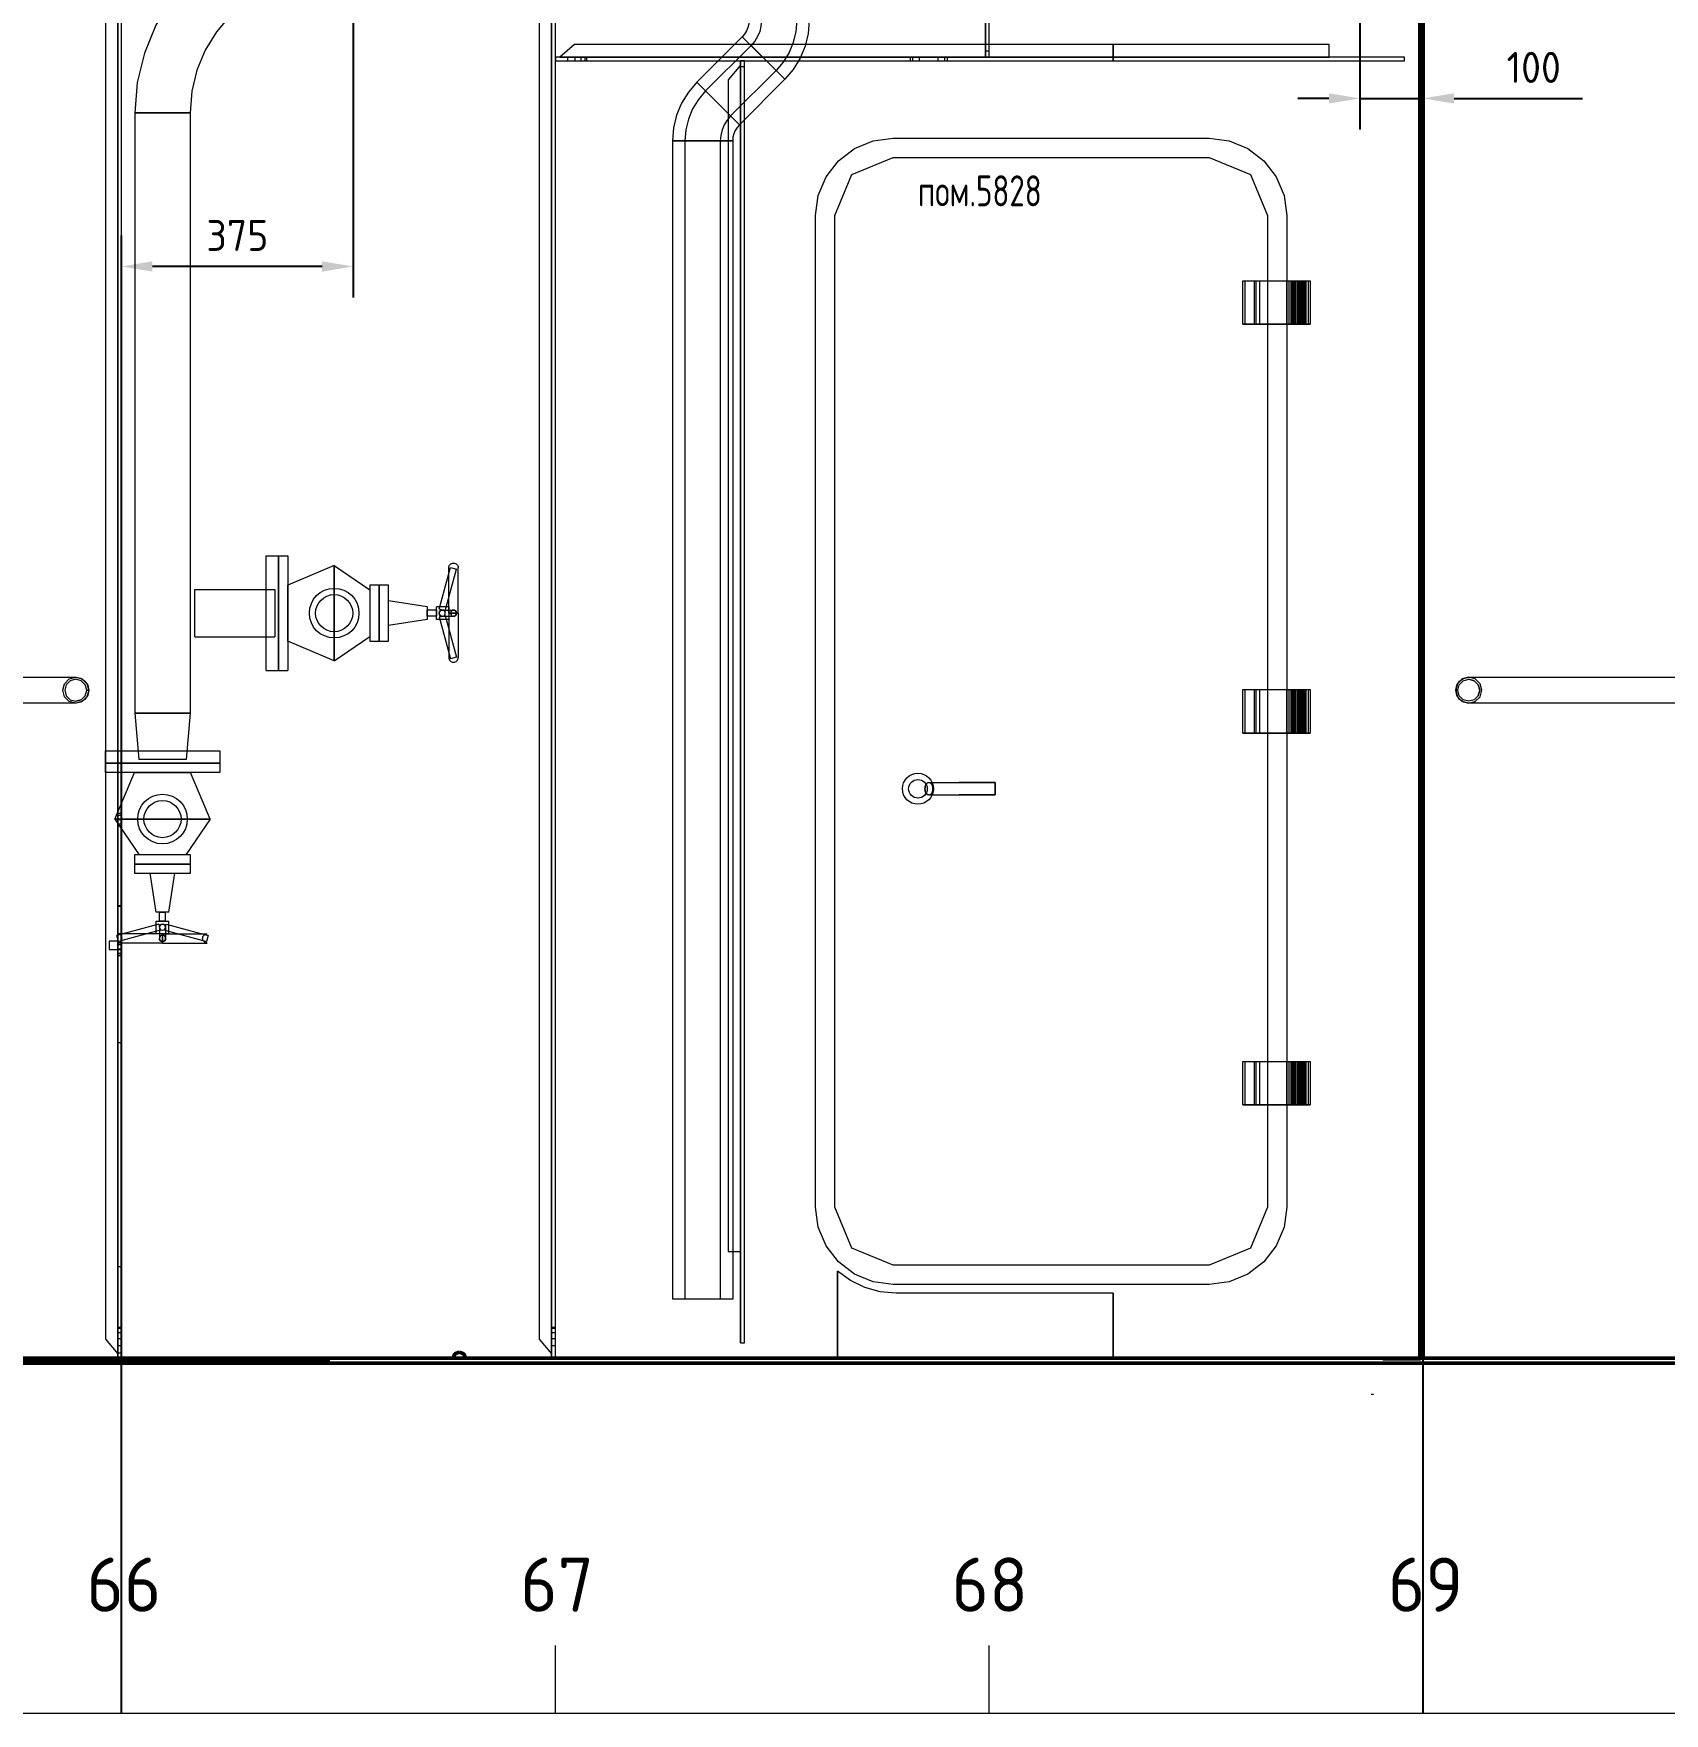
# Model space of a CAD drawing. Header units: millimetres. Extents: x -35117 to 70520, y -28859 to 27816.
# Drawn here: x 58424 to 61055, y -10309 to -7598 of the extents above; entities that cross this region are included whole.
import ezdxf

# ---------------------------------------------------------------- set-up
doc = ezdxf.new("R2010")
doc.units = ezdxf.units.MM
for name, color, linetype in [('-1', 7, 'Continuous'), ('-1102', 7, 'Continuous'), ('-1109', 7, 'Continuous'), ('-1513', 7, 'Continuous'), ('5', 7, 'Continuous'), ('PIPE_VENT', 251, 'Continuous'), ('ПозицииОборудования', 7, 'Continuous')]:
    doc.layers.add(name, color=color, linetype=linetype)
doc.layers.add('Hull', color=1, linetype='Continuous', lineweight=40)
doc.layers.add('Other', color=3, linetype='Continuous', lineweight=60)
doc.styles.add('SIMPLEX', font='simplex.shx', dxfattribs={"width": 0.9, "height": 50})
doc.styles.add('Style_GOST_type_B', font='GOST type B')
doc.styles.add('ГОСТ 2.304', font='CS_Gost2304.shx')
doc.dimstyles.new('М_20 -1', dxfattribs={"dimscale": 0, "dimtxt": 50, "dimasz": 50, "dimexe": 50, "dimexo": 0, "dimgap": 25, "dimtad": 1, "dimdec": 0, "dimrnd": 5, "dimdsep": 46, "dimtxsty": 'SIMPLEX', "dimcen": 50, "dimclrd": 1, "dimclre": 1, "dimclrt": 3, "dimadec": 0, "dimazin": 0, "dimtfac": 1, "dimtdec": 0, "dimtmove": 0, "dimatfit": 3, "dimfxl": 1, "dimtolj": 1, "dimtzin": 0, "dimarcsym": 0})

# ---------------------------------------------------------------- blocks, each defined once
blk = doc.blocks.new('*D294')
at = {"layer": 'Defpoints', "color": 0, "linetype": 'Continuous'}
for p in [(60563.9, -7370.3), (60665.8, -7702.7), (60665.8, -10309.1)]:
    blk.add_point(p, dxfattribs=at)
at = {"layer": 'Hull', "color": 1, "linetype": 'Continuous', "lineweight": -2}
for p, q in [((60563.9, -7370.3), (60563.9, -7752.7)), ((60665.8, -10309.1), (60665.8, -7652.7)), ((60513.9, -7702.7), (60463.9, -7702.7)), ((60563.9, -7702.7), (60665.8, -7702.7)), ((60715.8, -7702.7), (60923, -7702.7))]:
    blk.add_line(p, q, dxfattribs=at)
at = {"layer": 'Hull', "color": 1, "linetype": 'Continuous'}
for points in [[(60513.9, -7694.4), (60513.9, -7711), (60563.9, -7702.7)], [(60715.8, -7694.4), (60715.8, -7711), (60665.8, -7702.7)]]:
    blk.add_solid(points, dxfattribs=at)
at = {"layer": 'Hull', "color": 3, "linetype": 'Continuous', "lineweight": 9, "insert": (60844.4, -7652.7), "char_height": 50, "attachment_point": 5, "style": 'SIMPLEX'}
blk.add_mtext('\\A1;100', dxfattribs=at)
blk = doc.blocks.new('*D290')
at = {"layer": 'Defpoints', "color": 0, "linetype": 'Continuous'}
for p in [(58939.5, -7318.4), (58565.8, -7973.9), (58565.8, -10309.1)]:
    blk.add_point(p, dxfattribs=at)
at = {"layer": 'Hull', "color": 1, "linetype": 'Continuous', "lineweight": -2}
for p, q in [((58939.5, -7318.4), (58939.5, -8023.9)), ((58565.8, -10309.1), (58565.8, -7923.9)), ((58889.5, -7973.9), (58615.8, -7973.9))]:
    blk.add_line(p, q, dxfattribs=at)
at = {"layer": 'Hull', "color": 1, "linetype": 'Continuous'}
for points in [[(58615.8, -7965.6), (58615.8, -7982.3), (58565.8, -7973.9)], [(58889.5, -7965.6), (58889.5, -7982.3), (58939.5, -7973.9)]]:
    blk.add_solid(points, dxfattribs=at)
at = {"layer": 'Hull', "color": 3, "linetype": 'Continuous', "lineweight": 9, "insert": (58752.7, -7923.9), "char_height": 50, "attachment_point": 5, "style": 'SIMPLEX'}
blk.add_mtext('\\A1;375', dxfattribs=at)

msp = doc.modelspace()

# ---------------------------------------------------------------- linework, layer by layer
at = {"layer": '-1', "color": 1, "lineweight": 0}
for p, q in [((58565.81, -10309.107), (58565.81, -10199.732)), ((59265.81, -10309.107), (59265.81, -10199.732)), ((59965.81, -10309.107), (59965.81, -10199.732)), ((60665.81, -10309.107), (60665.81, -10199.732)), ((70465.81, -10309.107), (50582.729, -10309.107))]:
    msp.add_line(p, q, dxfattribs=at)
at = {"layer": '-1102', "color": 3, "lineweight": 0}
for p, q in [((60660.812, -9725.898), (60665.812, -9725.898)), ((60582.812, -9743.897), (59995.812, -9743.897))]:
    msp.add_line(p, q, dxfattribs=at)
msp.add_lwpolyline([(60665.812, -9725.898), (60665.812, -9735.895), (60660.812, -9735.895)], dxfattribs=at)
at = {"layer": '-1109', "color": 1, "lineweight": 0}
msp.add_line((59259.812, -9743.897), (59265.812, -9743.897), dxfattribs=at)
at = {"layer": '-1513', "color": 24, "lineweight": 0}
msp.add_line((60581.901, -9793.976), (60585.902, -9793.976), dxfattribs=at)
at = {"color": 24, "lineweight": 0}
for p, q in [((58539.442, -8755.793), (58539.442, -8775.788)), ((58539.442, -8775.788), (58539.442, -8790.79))]:
    msp.add_line(p, q, dxfattribs=at)
at = {"layer": '5', "color": 251, "lineweight": 0}
for p, q in [((59748.313, -9600.153), (59722.424, -9580.286)), ((59778.46, -9612.635), (59748.313, -9600.153))]:
    msp.add_line(p, q, dxfattribs=at)
at = {"layer": 'Hull', "color": 86, "linetype": 'Continuous', "lineweight": 9}
for p, q in [((58559.812, -7143.897), (58559.812, -9735.895)), ((58559.812, -9728.748), (58559.812, -7151.047)), ((58565.812, -8856.897), (58565.812, -7153.898)), ((59259.812, -7143.897), (59259.812, -9735.895)), ((59259.812, -9728.748), (59259.812, -7151.047)), ((59265.812, -9685.895), (59265.812, -7153.898)), ((58539.812, -7174.885), (58539.812, -9704.914)), ((59239.812, -7174.885), (59239.812, -9704.914)), ((59965.812, -7625.898), (59965.812, -7253.898)), ((59296.797, -7615.897), (59272.962, -7635.898)), ((59296.797, -7615.897), (59272.962, -7635.898)), ((60165.812, -7615.897), (60165.812, -7635.898)), ((60165.812, -7615.897), (60165.812, -7635.898)), ((59265.812, -7635.898), (59265.812, -7641.898)), ((59285.811, -7635.898), (59265.812, -7635.898)), ((59265.812, -7635.898), (59265.812, -7641.898)), ((59265.812, -7641.898), (59285.811, -7641.898)), ((59285.811, -7641.898), (59285.811, -7635.898)), ((59297.292, -7635.898), (59285.811, -7635.898)), ((59285.811, -7641.898), (59297.292, -7641.898)), ((59297.292, -7635.898), (59297.292, -7641.898)), ((59307.024, -7635.898), (59297.292, -7635.898)), ((59297.292, -7641.898), (59307.024, -7641.898)), ((59307.024, -7635.898), (59307.024, -7641.898)), ((59313.528, -7635.898), (59307.024, -7635.898)), ((59307.024, -7641.898), (59313.528, -7641.898)), ((59313.528, -7635.898), (59313.528, -7641.898)), ((59315.812, -7635.898), (59313.528, -7635.898)), ((59313.528, -7641.898), (59315.812, -7641.898)), ((59315.812, -7635.898), (59315.812, -7641.898)), ((60165.812, -7635.898), (59315.812, -7635.898)), ((59315.812, -7641.898), (60165.812, -7641.898)), ((59838.312, -7635.898), (59838.312, -7641.898)), ((59842.705, -7635.898), (59838.312, -7635.898)), ((59838.312, -7641.898), (59842.705, -7641.898)), ((59842.705, -7641.898), (59842.705, -7635.898)), ((59853.312, -7635.898), (59842.705, -7635.898)), ((59842.705, -7641.898), (59853.312, -7641.898)), ((59853.312, -7641.898), (59853.312, -7635.898)), ((59883.312, -7635.898), (59853.312, -7635.898)), ((59853.312, -7641.898), (59883.312, -7641.898)), ((59883.312, -7641.898), (59883.312, -7635.898)), ((59893.918, -7635.898), (59883.312, -7635.898)), ((59883.312, -7641.898), (59893.918, -7641.898)), ((59893.918, -7635.898), (59893.918, -7641.898)), ((59898.312, -7635.898), (59893.918, -7635.898)), ((59893.918, -7641.898), (59898.312, -7641.898)), ((59898.312, -7641.898), (59898.312, -7635.898)), ((59959.812, -7625.898), (59965.812, -7625.898)), ((59959.812, -7635.898), (59959.812, -7625.898)), ((60165.812, -7635.898), (60165.812, -7641.898)), ((60635.812, -7635.898), (60165.812, -7635.898)), ((60165.812, -7635.898), (60165.812, -7641.898)), ((60165.812, -7641.898), (60165.812, -7635.898)), ((60165.812, -7641.898), (60635.812, -7641.898)), ((60635.812, -7641.898), (60635.812, -7635.898)), ((59564.812, -7649.048), (59544.812, -7672.883)), ((59564.812, -9563.672), (59564.812, -7649.048)), ((59570.812, -7651.899), (59564.812, -7651.899)), ((59544.812, -7672.883), (59544.812, -9563.672)), ((58565.812, -8856.897), (58559.812, -8856.897)), ((58565.812, -8859.827), (58559.812, -8859.827)), ((58565.812, -8859.827), (58565.812, -8856.897)), ((58565.812, -8866.895), (58565.812, -8859.827)), ((58565.812, -8866.895), (58559.812, -8866.895)), ((58565.812, -8873.969), (58559.812, -8873.969)), ((58565.812, -8876.899), (58559.812, -8876.899)), ((58565.812, -8873.969), (58565.812, -8866.895)), ((58565.812, -8876.899), (58565.812, -8873.969)), ((58565.812, -9065.9), (58565.812, -8876.899)), ((58559.812, -9006.299), (58559.812, -9005.555)), ((58559.812, -9005.555), (58559.812, -9076.301)), ((58559.812, -9076.301), (58559.812, -9006.299)), ((58565.812, -9065.9), (58559.812, -9065.9)), ((58565.812, -9068.83), (58559.812, -9068.83)), ((58565.812, -9075.898), (58559.812, -9075.898)), ((58565.812, -9068.83), (58565.812, -9065.9)), ((58565.812, -9075.898), (58565.812, -9068.83)), ((58565.812, -9082.966), (58565.812, -9075.898)), ((58565.812, -9082.966), (58559.812, -9082.966)), ((58565.812, -9085.895), (58559.812, -9085.895)), ((58565.812, -9086.298), (58559.812, -9086.298)), ((58565.812, -9085.895), (58565.812, -9082.966)), ((58565.812, -9685.895), (58565.812, -9085.895)), ((59544.812, -9563.672), (59564.812, -9563.672)), ((59720.811, -9735.895), (59720.811, -9595.441)), ((59720.811, -9595.441), (59720.811, -9735.895)), ((60165.812, -9735.895), (60165.812, -9630.896)), ((60165.812, -9630.896), (60165.812, -9735.895)), ((58539.812, -9704.914), (58559.812, -9728.748)), ((58559.812, -9685.895), (58565.812, -9685.895)), ((58565.812, -9688.178), (58559.812, -9688.178)), ((58565.812, -9694.684), (58559.812, -9694.684)), ((58565.812, -9704.419), (58559.812, -9704.419)), ((58565.812, -9688.178), (58565.812, -9685.895)), ((58565.812, -9694.684), (58565.812, -9688.178)), ((58565.812, -9704.419), (58565.812, -9694.684)), ((58565.812, -9715.9), (58565.812, -9704.419)), ((59239.812, -9704.914), (59259.812, -9728.748)), ((59259.812, -9685.895), (59265.812, -9685.895)), ((59265.812, -9688.178), (59259.812, -9688.178)), ((59265.812, -9694.684), (59259.812, -9694.684)), ((59265.812, -9704.419), (59259.812, -9704.419)), ((59265.812, -9688.178), (59265.812, -9685.895)), ((59265.812, -9694.684), (59265.812, -9688.178)), ((59265.812, -9704.419), (59265.812, -9694.684)), ((59265.812, -9715.9), (59265.812, -9704.419)), ((58565.812, -9715.9), (58559.812, -9715.9)), ((58565.812, -9727.9), (58559.812, -9727.9)), ((59265.812, -9715.9), (59259.812, -9715.9))]:
    msp.add_line(p, q, dxfattribs=at)
at = {"layer": 'Hull', "color": 4, "linetype": 'Continuous', "lineweight": 50}
for p, q in [((60660.812, -7143.897), (60660.812, -9735.895)), ((60665.812, -7153.898), (60665.812, -9725.898)), ((60666.065, -9736.921), (60666.065, -7143.561)), ((60666.065, -7143.561), (60666.065, -9736.921)), ((59117.883, -9728.827), (59110.811, -9725.898)), ((59120.812, -9735.895), (59117.883, -9728.827)), ((58901.773, -9739.85), (53725.687, -9736.939)), ((57631.039, -9743.897), (60600.587, -9743.897)), ((62615.812, -9735.895), (58365.812, -9735.895)), ((58365.812, -9743.897), (62615.812, -9743.897)), ((59949.812, -9743.897), (58575.812, -9743.897)), ((59959.812, -9743.897), (59965.812, -9743.897)), ((60165.812, -9735.895), (64315.811, -9735.895)), ((60600.585, -9743.897), (62600.735, -9743.897))]:
    msp.add_line(p, q, dxfattribs=at)
at = {"layer": 'Hull', "color": 86, "linetype": 'Continuous', "lineweight": 9}
for points in [[(58559.812, -7151.047), (58539.812, -7174.885), (58539.812, -9704.914), (58559.812, -9728.748)], [(58559.812, -9685.895), (58559.812, -9085.895), (58559.812, -9082.966), (58559.812, -9075.898), (58559.812, -9068.83), (58559.812, -9065.9), (58559.812, -8876.899), (58559.812, -8873.969), (58559.812, -8866.895), (58559.812, -8859.827), (58559.812, -8856.897), (58559.812, -7153.898), (58559.812, -7143.897)], [(59259.812, -7151.047), (59239.812, -7174.885), (59239.812, -9704.914), (59259.812, -9728.748)], [(59259.812, -9685.895), (59259.812, -7153.898), (59259.812, -7143.897)], [(59959.812, -7625.898), (59959.812, -7253.898), (59959.812, -7243.897)], [(59959.812, -7243.897), (59959.812, -7590.897), (59959.812, -7592.801), (59959.812, -7598.221), (59959.812, -7606.33), (59959.812, -7615.897), (59959.812, -7635.898)], [(59272.962, -7635.898), (60165.812, -7635.898), (60165.812, -7615.897), (59296.797, -7615.897)], [(60165.812, -7635.898), (60514.569, -7635.898), (60514.569, -7615.897), (60165.812, -7615.897)], [(59570.812, -7651.899), (59570.812, -7641.898), (59564.812, -7641.898)], [(59564.812, -9710.895), (59564.812, -7651.899), (59564.812, -7641.898)], [(59564.812, -7641.898), (59564.812, -9563.672), (59564.812, -9602.332), (59564.812, -9710.895)], [(59959.812, -7635.898), (59965.812, -7635.898), (59965.812, -7625.898)], [(59564.812, -7649.048), (59544.812, -7672.883), (59544.812, -9563.672)], [(59564.812, -9710.895), (59570.812, -9710.895), (59570.812, -7651.899)], [(58559.812, -9006.299), (58565.812, -9006.299), (58565.812, -9005.555), (58559.812, -9005.555)], [(58559.812, -9076.301), (58565.812, -9076.301), (58565.812, -9006.299), (58559.812, -9006.299)], [(58545.875, -9076.301), (58559.812, -9076.301), (58559.812, -9062.909), (58545.875, -9062.909), (58545.875, -9076.301)], [(58565.812, -9086.298), (58565.812, -9076.301), (58559.812, -9076.301)], [(58559.812, -9076.301), (58559.812, -9217.542), (58559.812, -9226.301)], [(58559.812, -9226.301), (58559.812, -9086.298), (58559.812, -9076.301)], [(58559.812, -9226.301), (58565.812, -9226.301), (58565.812, -9086.298)], [(58559.812, -9587.897), (58565.812, -9587.897), (58565.812, -9727.9)], [(58559.812, -9737.897), (58559.812, -9594.635), (58559.812, -9587.897)], [(58559.812, -9587.897), (58559.812, -9727.9), (58559.812, -9737.897)], [(59720.811, -9735.895), (60165.812, -9735.895), (60165.812, -9630.896), (59815.812, -9630.896), (59790.052, -9628.589), (59765.111, -9621.747), (59741.785, -9610.578), (59720.811, -9595.441)], [(58559.812, -9735.895), (58559.812, -9715.9), (58559.812, -9704.419), (58559.812, -9694.684), (58559.812, -9688.178), (58559.812, -9685.895)], [(59259.812, -9735.895), (59259.812, -9715.9), (59259.812, -9704.419), (59259.812, -9694.684), (59259.812, -9688.178), (59259.812, -9685.895)], [(58559.812, -9735.895), (58565.812, -9735.895), (58565.812, -9715.9)], [(58565.812, -9727.9), (58565.812, -9737.897), (58559.812, -9737.897)], [(59259.812, -9735.895), (59265.812, -9735.895), (59265.812, -9715.9)]]:
    msp.add_lwpolyline(points, dxfattribs=at)
at = {"layer": 'Hull', "color": 4, "linetype": 'Continuous', "lineweight": 50}
for points in [[(60600.699, -7143.561), (60660.699, -7143.561), (60660.699, -9736.921), (60600.699, -9736.921)], [(60660.812, -9735.895), (60660.812, -9725.898), (60660.812, -7153.898), (60660.812, -7143.897)], [(54475.812, -9736.896), (58365.812, -9736.896), (58373.812, -9735.895), (59100.812, -9735.895), (59103.741, -9728.827), (59110.811, -9725.898)], [(59110.811, -9725.898), (59117.883, -9728.827), (59120.812, -9735.895)]]:
    msp.add_lwpolyline(points, dxfattribs=at)
at = {"layer": 'Other', "color": 5, "linetype": 'Continuous', "lineweight": 20}
for p, q in [((59748.313, -7783.643), (59778.46, -7771.158)), ((59778.46, -7771.158), (59810.813, -7766.898)), ((59702.56, -7829.398), (59722.424, -7803.51)), ((59722.424, -7803.51), (59748.313, -7783.643)), ((59744.345, -7825.428), (59810.813, -7797.898)), ((59690.073, -7859.546), (59702.56, -7829.398)), ((59716.813, -7891.898), (59744.345, -7825.428)), ((59685.813, -7891.898), (59690.073, -7859.546)), ((59685.813, -9491.895), (59685.813, -7891.898)), ((59716.813, -9491.895), (59716.813, -7891.898)), ((60374.814, -8066.898), (60374.814, -7996.897)), ((60374.814, -7996.897), (60378.814, -7996.897)), ((60374.814, -8066.898), (60374.814, -7996.897)), ((60378.814, -8066.898), (60378.814, -7996.897)), ((60378.814, -7996.897), (60445.814, -7996.897)), ((60396.639, -8066.898), (60396.639, -7996.897)), ((60396.639, -7996.897), (60402.296, -7996.897)), ((60402.296, -8066.898), (60402.296, -7996.897)), ((60402.296, -7996.897), (60449.672, -7996.897)), ((60445.814, -8066.898), (60445.814, -7996.897)), ((60445.814, -7996.897), (60452.853, -7996.897)), ((60449.672, -8066.898), (60449.672, -7996.897)), ((60449.672, -7996.897), (60456.698, -7996.897)), ((60452.853, -8066.898), (60452.853, -7996.897)), ((60452.853, -7996.897), (60455.773, -7996.897)), ((60455.773, -8066.898), (60455.773, -7996.897)), ((60455.773, -7996.897), (60462.813, -7996.897)), ((60456.698, -8066.898), (60456.698, -7996.897)), ((60456.698, -7996.897), (60463.151, -7996.897)), ((60458.019, -7996.897), (60458.019, -8066.898)), ((60459.571, -7996.897), (60459.571, -8066.898)), ((60462.813, -8066.898), (60462.813, -7996.897)), ((60462.813, -7996.897), (60464.813, -7996.897)), ((60463.151, -8066.898), (60463.151, -7996.897)), ((60463.151, -7996.897), (60470.177, -7996.897)), ((60464.813, -8066.898), (60464.813, -7996.897)), ((60464.813, -7996.897), (60471.885, -7996.897)), ((60467.518, -8066.898), (60467.518, -7996.897)), ((60467.518, -7996.897), (60472.756, -7996.897)), ((60470.177, -8066.898), (60470.177, -7996.897)), ((60470.177, -7996.897), (60471.593, -7996.897)), ((60471.593, -8066.898), (60471.593, -7996.897)), ((60471.885, -8066.898), (60471.885, -7996.897)), ((60472.756, -8066.898), (60472.756, -7996.897)), ((60477.19, -8066.898), (60477.19, -7996.897)), ((60477.19, -7996.897), (60481.054, -7996.897)), ((60481.054, -8066.898), (60481.054, -7996.897)), ((60374.814, -8066.898), (60464.813, -8066.898)), ((60458.019, -8066.898), (60453.897, -8066.898)), ((60459.571, -8066.898), (60457.45, -8066.898)), ((60469.61, -8066.898), (60458.019, -8066.898)), ((60468.056, -8066.898), (60459.571, -8066.898)), ((60464.813, -8066.898), (60463.814, -8066.898)), ((60466.541, -8066.898), (60483.882, -8066.898)), ((60374.814, -8726.899), (60374.814, -8656.897)), ((60374.814, -8656.897), (60378.814, -8656.897)), ((60374.814, -8726.899), (60374.814, -8656.897)), ((60378.814, -8726.899), (60378.814, -8656.897)), ((60378.814, -8656.897), (60445.814, -8656.897)), ((60396.639, -8726.899), (60396.639, -8656.897)), ((60396.639, -8656.897), (60402.296, -8656.897)), ((60402.296, -8726.899), (60402.296, -8656.897)), ((60402.296, -8656.897), (60449.672, -8656.897)), ((60445.814, -8726.899), (60445.814, -8656.897)), ((60445.814, -8656.897), (60452.853, -8656.897)), ((60449.672, -8726.899), (60449.672, -8656.897)), ((60449.672, -8656.897), (60456.698, -8656.897)), ((60452.853, -8726.899), (60452.853, -8656.897)), ((60452.853, -8656.897), (60455.773, -8656.897)), ((60455.773, -8726.899), (60455.773, -8656.897)), ((60455.773, -8656.897), (60462.813, -8656.897)), ((60456.698, -8726.899), (60456.698, -8656.897)), ((60456.698, -8656.897), (60463.151, -8656.897)), ((60458.019, -8656.897), (60458.019, -8726.899)), ((60459.571, -8656.897), (60459.571, -8726.899)), ((60462.813, -8726.899), (60462.813, -8656.897)), ((60462.813, -8656.897), (60464.813, -8656.897)), ((60463.151, -8726.899), (60463.151, -8656.897)), ((60463.151, -8656.897), (60470.177, -8656.897)), ((60464.813, -8726.899), (60464.813, -8656.897)), ((60464.813, -8656.897), (60471.885, -8656.897)), ((60467.518, -8726.899), (60467.518, -8656.897)), ((60467.518, -8656.897), (60472.756, -8656.897)), ((60470.177, -8726.899), (60470.177, -8656.897)), ((60470.177, -8656.897), (60471.593, -8656.897)), ((60471.593, -8726.899), (60471.593, -8656.897)), ((60471.885, -8726.899), (60471.885, -8656.897)), ((60472.756, -8726.899), (60472.756, -8656.897)), ((60477.19, -8726.899), (60477.19, -8656.897)), ((60477.19, -8656.897), (60481.054, -8656.897)), ((60481.054, -8726.899), (60481.054, -8656.897)), ((60374.814, -8726.899), (60464.813, -8726.899)), ((60458.019, -8726.899), (60453.897, -8726.899)), ((60459.571, -8726.899), (60457.45, -8726.899)), ((60469.61, -8726.899), (60458.019, -8726.899)), ((60468.056, -8726.899), (60459.571, -8726.899)), ((60464.813, -8726.899), (60463.814, -8726.899)), ((60466.541, -8726.899), (60483.882, -8726.899)), ((59868.581, -8806.897), (59917.608, -8806.897)), ((59868.581, -8806.897), (59917.608, -8806.897)), ((59975.459, -8806.897), (59917.609, -8806.897)), ((59917.609, -8806.897), (59975.459, -8806.897)), ((59975.459, -8806.897), (59975.459, -8826.899)), ((59975.459, -8826.899), (59975.459, -8806.897)), ((59975.459, -8826.899), (59975.459, -8806.897)), ((59975.459, -8806.897), (59975.459, -8826.899)), ((59868.581, -8826.899), (59917.608, -8826.899)), ((59868.581, -8826.899), (59917.608, -8826.899)), ((59975.459, -8826.899), (59917.609, -8826.899)), ((59917.609, -8826.899), (59975.459, -8826.899)), ((60374.814, -9326.899), (60374.814, -9256.897)), ((60374.814, -9256.897), (60378.814, -9256.897)), ((60374.814, -9326.899), (60374.814, -9256.897)), ((60378.814, -9326.899), (60378.814, -9256.897)), ((60378.814, -9256.897), (60445.814, -9256.897)), ((60396.639, -9326.899), (60396.639, -9256.897)), ((60396.639, -9256.897), (60402.296, -9256.897)), ((60402.296, -9326.899), (60402.296, -9256.897)), ((60402.296, -9256.897), (60449.672, -9256.897)), ((60445.814, -9326.899), (60445.814, -9256.897)), ((60445.814, -9256.897), (60452.853, -9256.897)), ((60449.672, -9326.899), (60449.672, -9256.897)), ((60449.672, -9256.897), (60456.698, -9256.897)), ((60452.853, -9326.899), (60452.853, -9256.897)), ((60452.853, -9256.897), (60455.773, -9256.897)), ((60455.773, -9326.899), (60455.773, -9256.897)), ((60455.773, -9256.897), (60462.813, -9256.897)), ((60456.698, -9326.899), (60456.698, -9256.897)), ((60456.698, -9256.897), (60463.151, -9256.897)), ((60458.019, -9256.897), (60458.019, -9326.899)), ((60459.571, -9256.897), (60459.571, -9326.899)), ((60462.813, -9326.899), (60462.813, -9256.897)), ((60462.813, -9256.897), (60464.813, -9256.897)), ((60463.151, -9326.899), (60463.151, -9256.897)), ((60463.151, -9256.897), (60470.177, -9256.897)), ((60464.813, -9326.899), (60464.813, -9256.897)), ((60464.813, -9256.897), (60471.885, -9256.897)), ((60467.518, -9326.899), (60467.518, -9256.897)), ((60467.518, -9256.897), (60472.756, -9256.897)), ((60470.177, -9326.899), (60470.177, -9256.897)), ((60470.177, -9256.897), (60471.593, -9256.897)), ((60471.593, -9326.899), (60471.593, -9256.897)), ((60471.885, -9326.899), (60471.885, -9256.897)), ((60472.756, -9326.899), (60472.756, -9256.897)), ((60477.19, -9326.899), (60477.19, -9256.897)), ((60477.19, -9256.897), (60481.054, -9256.897)), ((60481.054, -9326.899), (60481.054, -9256.897)), ((60374.814, -9326.899), (60464.813, -9326.899)), ((60458.019, -9326.899), (60453.897, -9326.899)), ((60459.571, -9326.899), (60457.45, -9326.899)), ((60469.61, -9326.899), (60458.019, -9326.899)), ((60468.056, -9326.899), (60459.571, -9326.899)), ((60464.813, -9326.899), (60463.814, -9326.899)), ((60466.541, -9326.899), (60483.882, -9326.899)), ((59690.072, -9524.25), (59685.813, -9491.895)), ((59744.345, -9558.368), (59716.813, -9491.895)), ((59702.56, -9554.395), (59690.072, -9524.25)), ((59722.424, -9580.286), (59702.56, -9554.395)), ((59810.813, -9585.895), (59744.345, -9558.368))]:
    msp.add_line(p, q, dxfattribs=at)
for points in [[(59778.46, -9612.635), (59748.313, -9600.153), (59722.424, -9580.286), (59702.56, -9554.395), (59690.072, -9524.25), (59685.813, -9491.895), (59685.813, -7891.898), (59690.073, -7859.546), (59702.56, -7829.398), (59722.424, -7803.51), (59748.313, -7783.643), (59778.46, -7771.158)], [(59810.813, -7766.898), (60320.813, -7766.898), (60353.165, -7771.158), (60383.313, -7783.643), (60409.201, -7803.51), (60429.066, -7829.398), (60441.554, -7859.546), (60445.813, -7891.898), (60445.813, -9491.895), (60441.554, -9524.25), (60429.066, -9554.395), (60409.201, -9580.286), (60383.313, -9600.147), (60353.165, -9612.635), (60320.813, -9616.895), (59810.813, -9616.895), (59778.46, -9612.635)], [(59810.813, -9585.895), (59744.345, -9558.368), (59716.813, -9491.895), (59716.813, -7891.898), (59744.345, -7825.428), (59810.813, -7797.898)], [(59810.813, -7797.898), (60320.813, -7797.898), (60387.281, -7825.428), (60414.813, -7891.898), (60414.813, -9491.895), (60387.281, -9558.368), (60320.813, -9585.895), (59810.813, -9585.895)], [(60393.811, -8066.898), (60393.811, -7996.897), (60396.639, -7996.897)], [(60453.897, -8066.898), (60453.897, -7996.897), (60458.019, -7996.897)], [(60453.897, -8066.898), (60453.897, -7996.897), (60477.19, -7996.897)], [(60457.45, -8066.898), (60457.45, -7996.897), (60459.571, -7996.897)], [(60458.019, -7996.897), (60469.61, -7996.897), (60469.61, -8066.898)], [(60459.571, -7996.897), (60468.056, -7996.897), (60468.056, -8066.898)], [(60463.814, -8066.898), (60463.814, -7996.897), (60464.813, -7996.897), (60464.813, -8066.898)], [(60463.814, -8066.898), (60463.814, -7996.897), (60463.814, -8066.898)], [(60466.541, -8066.898), (60466.541, -7996.897), (60467.518, -7996.897)], [(60471.593, -7996.897), (60474.522, -7996.897), (60474.522, -8066.898)], [(60471.885, -7996.897), (60474.814, -7996.897), (60474.814, -8066.898)], [(60472.756, -7996.897), (60473.733, -7996.897), (60473.733, -8066.898)], [(60481.054, -7996.897), (60483.882, -7996.897), (60483.882, -8066.898)], [(60474.814, -8066.898), (60471.885, -8066.898), (60464.813, -8066.898), (60462.813, -8066.898), (60455.773, -8066.898), (60452.853, -8066.898), (60445.814, -8066.898), (60378.814, -8066.898), (60374.814, -8066.898)], [(60474.522, -8066.898), (60471.593, -8066.898), (60470.177, -8066.898), (60463.151, -8066.898), (60456.698, -8066.898), (60449.672, -8066.898), (60402.296, -8066.898), (60396.639, -8066.898), (60393.811, -8066.898)], [(60393.811, -8066.898), (60457.45, -8066.898), (60459.571, -8066.898), (60468.056, -8066.898)], [(60453.897, -8066.898), (60454.896, -8066.898), (60460.967, -8066.898), (60468.555, -8066.898), (60473.215, -8066.898), (60473.733, -8066.898)], [(60483.882, -8066.898), (60481.054, -8066.898), (60477.19, -8066.898), (60453.897, -8066.898)], [(60453.897, -8066.898), (60458.019, -8066.898), (60469.61, -8066.898)], [(60457.45, -8066.898), (60464.522, -8066.898), (60471.592, -8066.898), (60474.522, -8066.898)], [(60463.814, -8066.898), (60464.813, -8066.898), (60471.885, -8066.898), (60474.814, -8066.898)], [(60473.733, -8066.898), (60472.756, -8066.898), (60467.518, -8066.898), (60466.541, -8066.898)], [(60393.811, -8726.899), (60393.811, -8656.897), (60396.639, -8656.897)], [(60453.897, -8726.899), (60453.897, -8656.897), (60458.019, -8656.897)], [(60453.897, -8726.899), (60453.897, -8656.897), (60477.19, -8656.897)], [(60457.45, -8726.899), (60457.45, -8656.897), (60459.571, -8656.897)], [(60458.019, -8656.897), (60469.61, -8656.897), (60469.61, -8726.899)], [(60459.571, -8656.897), (60468.056, -8656.897), (60468.056, -8726.899)], [(60463.814, -8726.899), (60463.814, -8656.897), (60464.813, -8656.897), (60464.813, -8726.899)], [(60463.814, -8726.899), (60463.814, -8656.897), (60463.814, -8726.899)], [(60466.541, -8726.899), (60466.541, -8656.897), (60467.518, -8656.897)], [(60471.593, -8656.897), (60474.522, -8656.897), (60474.522, -8726.899)], [(60471.885, -8656.897), (60474.814, -8656.897), (60474.814, -8726.899)], [(60472.756, -8656.897), (60473.733, -8656.897), (60473.733, -8726.899)], [(60481.054, -8656.897), (60483.882, -8656.897), (60483.882, -8726.899)], [(60474.814, -8726.899), (60471.885, -8726.899), (60464.813, -8726.899), (60462.813, -8726.899), (60455.773, -8726.899), (60452.853, -8726.899), (60445.814, -8726.899), (60378.814, -8726.899), (60374.814, -8726.899)], [(60474.522, -8726.899), (60471.593, -8726.899), (60470.177, -8726.899), (60463.151, -8726.899), (60456.698, -8726.899), (60449.672, -8726.899), (60402.296, -8726.899), (60396.639, -8726.899), (60393.811, -8726.899)], [(60393.811, -8726.899), (60457.45, -8726.899), (60459.571, -8726.899), (60468.056, -8726.899)], [(60453.897, -8726.899), (60454.896, -8726.899), (60460.967, -8726.899), (60468.555, -8726.899), (60473.215, -8726.899), (60473.733, -8726.899)], [(60483.882, -8726.899), (60481.054, -8726.899), (60477.19, -8726.899), (60453.897, -8726.899)], [(60453.897, -8726.899), (60458.019, -8726.899), (60469.61, -8726.899)], [(60457.45, -8726.899), (60464.522, -8726.899), (60471.592, -8726.899), (60474.522, -8726.899)], [(60463.814, -8726.899), (60464.813, -8726.899), (60471.885, -8726.899), (60474.814, -8726.899)], [(60473.733, -8726.899), (60472.756, -8726.899), (60467.518, -8726.899), (60466.541, -8726.899)], [(60393.811, -9326.899), (60393.811, -9256.897), (60396.639, -9256.897)], [(60453.897, -9326.899), (60453.897, -9256.897), (60458.019, -9256.897)], [(60453.897, -9326.899), (60453.897, -9256.897), (60477.19, -9256.897)], [(60457.45, -9326.899), (60457.45, -9256.897), (60459.571, -9256.897)], [(60458.019, -9256.897), (60469.61, -9256.897), (60469.61, -9326.899)], [(60459.571, -9256.897), (60468.056, -9256.897), (60468.056, -9326.899)], [(60463.814, -9326.899), (60463.814, -9256.897), (60464.813, -9256.897), (60464.813, -9326.899)], [(60463.814, -9326.899), (60463.814, -9256.897), (60463.814, -9326.899)], [(60466.541, -9326.899), (60466.541, -9256.897), (60467.518, -9256.897)], [(60471.593, -9256.897), (60474.522, -9256.897), (60474.522, -9326.899)], [(60471.885, -9256.897), (60474.814, -9256.897), (60474.814, -9326.899)], [(60472.756, -9256.897), (60473.733, -9256.897), (60473.733, -9326.899)], [(60481.054, -9256.897), (60483.882, -9256.897), (60483.882, -9326.899)], [(60474.814, -9326.899), (60471.885, -9326.899), (60464.813, -9326.899), (60462.813, -9326.899), (60455.773, -9326.899), (60452.853, -9326.899), (60445.814, -9326.899), (60378.814, -9326.899), (60374.814, -9326.899)], [(60474.522, -9326.899), (60471.593, -9326.899), (60470.177, -9326.899), (60463.151, -9326.899), (60456.698, -9326.899), (60449.672, -9326.899), (60402.296, -9326.899), (60396.639, -9326.899), (60393.811, -9326.899)], [(60393.811, -9326.899), (60457.45, -9326.899), (60459.571, -9326.899), (60468.056, -9326.899)], [(60453.897, -9326.899), (60454.896, -9326.899), (60460.967, -9326.899), (60468.555, -9326.899), (60473.215, -9326.899), (60473.733, -9326.899)], [(60483.882, -9326.899), (60481.054, -9326.899), (60477.19, -9326.899), (60453.897, -9326.899)], [(60453.897, -9326.899), (60458.019, -9326.899), (60469.61, -9326.899)], [(60457.45, -9326.899), (60464.522, -9326.899), (60471.592, -9326.899), (60474.522, -9326.899)], [(60463.814, -9326.899), (60464.813, -9326.899), (60471.885, -9326.899), (60474.814, -9326.899)], [(60473.733, -9326.899), (60472.756, -9326.899), (60467.518, -9326.899), (60466.541, -9326.899)]]:
    msp.add_lwpolyline(points, dxfattribs=at)
for points in [[(59850.814, -8841.895, -1), (59850.814, -8791.895, -1), (59850.814, -8841.895, -1)], [(59850.814, -8841.895, -1), (59850.814, -8791.895, -1), (59850.814, -8841.895, -1)], [(59850.814, -8841.895, -1), (59850.814, -8791.895, -1), (59850.814, -8841.895, -1)], [(59850.814, -8841.895, -1), (59850.814, -8791.895, -1), (59850.814, -8841.895, -1)], [(59850.814, -8831.897, -1), (59850.814, -8801.899, -1), (59850.814, -8831.897, -1)], [(59868.581, -8826.899, -0.21551596), (59864.789, -8824.97, -0.18233714), (59862.154, -8816.895, -0.18246178), (59864.789, -8808.826, -0.21551596), (59868.581, -8806.897, -0.21551596)], [(59868.581, -8806.897, 0.21551599), (59864.789, -8808.826, 0.18246178), (59862.154, -8816.895, 0.18233714), (59864.789, -8824.97, 0.21551599), (59868.581, -8826.899, 0.21551599)], [(59868.581, -8826.899, 0.21553321), (59872.373, -8824.97, 0.18233462), (59875.009, -8816.895, 0.18245922), (59872.373, -8808.826, 0.21553321), (59868.581, -8806.897, 0.21553321)]]:
    msp.add_lwpolyline(points, format="xyb", dxfattribs=at)
at = {"layer": 'PIPE_VENT', "color": 251, "linetype": 'Continuous', "lineweight": 5}
for p, q in [((59567.483, -7603.205), (59494.157, -7676.529)), ((59581.625, -7617.347), (59508.299, -7690.674)), ((59636.072, -7671.793), (59567.482, -7603.205)), ((59567.483, -7603.205), (59636.072, -7671.793)), ((59621.929, -7657.651), (59581.624, -7617.347)), ((59581.625, -7617.347), (59621.93, -7657.651)), ((59621.93, -7657.651), (59548.604, -7730.979)), ((59636.072, -7671.793), (59562.746, -7745.121)), ((59562.746, -7745.121), (59494.157, -7676.529)), ((59494.157, -7676.529), (59562.746, -7745.118)), ((59508.299, -7690.671), (59548.604, -7730.976)), ((59548.604, -7730.979), (59508.299, -7690.674)), ((58676.443, -7725.889), (58587.443, -7725.889)), ((58587.443, -7725.889), (58676.443, -7725.889)), ((58587.443, -7725.889), (58587.443, -8694.791)), ((58676.443, -7725.889), (58676.443, -8694.791)), ((59454.909, -7771.28), (59551.909, -7771.28)), ((59454.909, -7771.28), (59454.909, -9640.345)), ((59551.909, -7771.283), (59454.909, -7771.283)), ((59474.908, -7771.28), (59531.908, -7771.28)), ((59474.908, -7771.28), (59474.908, -9640.345)), ((59531.908, -7771.283), (59474.908, -7771.283)), ((59531.908, -7771.28), (59531.908, -9640.345)), ((59551.909, -7771.28), (59551.909, -9640.345)), ((58798.942, -8625.959), (58798.942, -8440.958)), ((58798.942, -8440.958), (58818.943, -8440.958)), ((58818.943, -8440.958), (58818.943, -8625.959)), ((58818.943, -8625.959), (58818.943, -8440.958)), ((58818.943, -8440.958), (58833.942, -8440.958)), ((58833.942, -8440.958), (58833.942, -8625.959)), ((58908.942, -8456.458), (58833.942, -8488.459)), ((58908.942, -8610.459), (58908.942, -8456.458)), ((58908.942, -8456.458), (58966.443, -8495.957)), ((58908.942, -8456.458), (58908.942, -8610.459)), ((59078.496, -8527.277), (59096.612, -8459.662)), ((59088.155, -8529.868), (59106.273, -8462.253)), ((59093.943, -8533.457), (59093.943, -8460.074)), ((59096.612, -8459.662), (59106.273, -8462.253)), ((59108.942, -8533.457), (59108.942, -8460.074)), ((58684.066, -8571.457), (58684.066, -8495.459)), ((58684.066, -8495.459), (58812.942, -8495.459)), ((58812.942, -8495.459), (58812.942, -8571.457)), ((58833.942, -8578.458), (58833.942, -8488.459)), ((58966.443, -8495.957), (58966.443, -8570.957)), ((58996.442, -8553.458), (58996.442, -8513.459)), ((59058.942, -8523.459), (58996.442, -8513.459)), ((59058.942, -8523.459), (59058.942, -8543.458)), ((59058.942, -8538.459), (59058.942, -8528.458)), ((59073.942, -8528.458), (59058.942, -8528.458)), ((59073.942, -8538.459), (59058.942, -8538.459)), ((59073.942, -8543.458), (59073.942, -8523.459)), ((59093.943, -8523.459), (59073.942, -8523.459)), ((59073.942, -8528.458), (59073.942, -8538.459)), ((59088.155, -8529.868), (59078.496, -8527.277)), ((59078.496, -8539.637), (59088.155, -8537.049)), ((59083.325, -8528.458), (59101.443, -8528.458)), ((59083.325, -8528.458), (59101.443, -8528.458)), ((59083.325, -8538.459), (59101.443, -8538.459)), ((59083.325, -8538.459), (59101.443, -8538.459)), ((59088.155, -8537.049), (59106.273, -8604.664)), ((59093.943, -8523.459), (59093.943, -8543.458)), ((59108.942, -8533.396), (59093.943, -8533.396)), ((59108.942, -8533.457), (59093.943, -8533.457)), ((59093.943, -8533.457), (59108.942, -8533.457)), ((59093.943, -8533.521), (59108.942, -8533.521)), ((59093.943, -8533.521), (59093.943, -8605.066)), ((59108.942, -8533.521), (59108.942, -8605.066)), ((59058.942, -8543.458), (58996.442, -8553.458)), ((59093.943, -8543.458), (59073.942, -8543.458)), ((59078.496, -8539.637), (59096.612, -8607.251)), ((58684.066, -8571.457), (58812.942, -8571.457)), ((58908.942, -8610.459), (58833.942, -8578.458)), ((58908.942, -8610.459), (58966.443, -8570.957)), ((59106.273, -8604.664), (59096.612, -8607.251)), ((58470.889, -8657.898), (58473.702, -8647.397)), ((58473.702, -8647.397), (58481.389, -8639.71)), ((58481.389, -8639.71), (58491.889, -8636.896)), ((58491.887, -8636.896), (58499.923, -8638.495)), ((58500.79, -8642.481), (58491.89, -8640.098)), ((58499.923, -8638.495), (58506.737, -8643.049)), ((58507.305, -8648.996), (58500.79, -8642.481)), ((58506.737, -8643.049), (58511.288, -8649.86)), ((58798.942, -8625.959), (58818.943, -8625.959)), ((58818.943, -8625.959), (58833.942, -8625.959)), ((60718.547, -8657.898), (60721.361, -8647.397)), ((60720.149, -8649.86), (60724.701, -8643.049)), ((60721.361, -8647.397), (60729.048, -8639.71)), ((60724.701, -8643.049), (60731.514, -8638.495)), ((60729.048, -8639.71), (60739.548, -8636.896)), ((60748.447, -8642.481), (60739.547, -8640.098)), ((60754.963, -8648.996), (60748.447, -8642.481)), ((58473.702, -8668.396), (58470.889, -8657.898)), ((58481.389, -8676.084), (58473.702, -8668.396)), ((58500.79, -8673.313), (58491.889, -8675.699)), ((58506.737, -8672.748), (58499.923, -8677.298)), ((58500.79, -8673.313), (58507.305, -8666.797)), ((58511.288, -8665.934), (58506.737, -8672.748)), ((58509.69, -8657.898), (58507.305, -8648.996)), ((58507.305, -8666.797), (58509.69, -8657.898)), ((58509.69, -8657.898), (58512.889, -8657.898)), ((58511.288, -8649.86), (58512.887, -8657.898)), ((58512.887, -8657.898), (58511.288, -8665.934)), ((60721.361, -8668.396), (60718.547, -8657.898)), ((60718.551, -8657.898), (60720.149, -8649.86)), ((60720.149, -8665.934), (60718.551, -8657.898)), ((60724.701, -8672.748), (60720.149, -8665.934)), ((60729.047, -8676.084), (60721.361, -8668.396)), ((60731.514, -8677.298), (60724.701, -8672.748)), ((60748.447, -8673.313), (60739.548, -8675.699)), ((60748.447, -8673.313), (60754.963, -8666.797)), ((60757.348, -8657.898), (60754.963, -8648.996)), ((60754.963, -8666.797), (60757.348, -8657.898)), ((58491.889, -8678.898), (58481.389, -8676.084)), ((58676.443, -8694.791), (58587.443, -8694.791)), ((58587.443, -8694.791), (58676.443, -8694.791)), ((58587.443, -8694.791), (58593.943, -8769.788)), ((58676.443, -8694.791), (58669.942, -8769.788)), ((60739.547, -8678.898), (60729.047, -8676.084)), ((58539.442, -8755.793), (58724.443, -8755.793)), ((58724.443, -8755.793), (58724.443, -8775.788)), ((58724.443, -8775.788), (58539.442, -8775.788)), ((58539.442, -8775.788), (58724.443, -8775.788)), ((58669.942, -8769.788), (58593.943, -8769.788)), ((58724.443, -8775.788), (58724.443, -8790.79)), ((58724.443, -8790.79), (58539.442, -8790.79)), ((58554.943, -8865.79), (58586.943, -8790.79)), ((58586.943, -8790.79), (58676.942, -8790.79)), ((58708.942, -8865.79), (58676.942, -8790.79)), ((58554.943, -8865.79), (58708.942, -8865.79)), ((58554.943, -8865.79), (58594.443, -8923.291)), ((58708.942, -8865.79), (58554.943, -8865.79)), ((58708.942, -8865.79), (58669.443, -8923.291)), ((58669.443, -8923.291), (58594.443, -8923.291)), ((58611.943, -8953.29), (58651.942, -8953.29)), ((58621.943, -9015.79), (58611.943, -8953.29)), ((58641.942, -9015.79), (58651.942, -8953.29)), ((58641.942, -9015.79), (58621.943, -9015.79)), ((58626.942, -9015.79), (58636.943, -9015.79)), ((58626.942, -9030.793), (58626.942, -9015.79)), ((58636.943, -9030.793), (58636.943, -9015.79)), ((58625.764, -9035.34), (58558.149, -9053.461)), ((58560.737, -9063.123), (58558.149, -9053.461)), ((58631.879, -9050.788), (58559.215, -9050.788)), ((58628.351, -9045.002), (58560.737, -9063.123)), ((58621.943, -9030.793), (58641.942, -9030.793)), ((58621.943, -9050.788), (58621.943, -9030.793)), ((58641.942, -9050.788), (58621.943, -9050.788)), ((58625.764, -9035.34), (58628.351, -9045.002)), ((58636.943, -9030.793), (58626.942, -9030.793)), ((58626.942, -9040.174), (58626.942, -9058.289)), ((58626.942, -9040.174), (58626.942, -9058.289)), ((58631.879, -9050.788), (58631.879, -9065.79)), ((58631.943, -9065.79), (58631.943, -9050.788)), ((58631.943, -9050.788), (58704.209, -9050.788)), ((58631.943, -9050.788), (58631.943, -9065.79)), ((58632.006, -9065.79), (58632.006, -9050.788)), ((58635.534, -9045.002), (58638.122, -9035.34)), ((58635.534, -9045.002), (58703.149, -9063.123)), ((58636.943, -9040.174), (58636.943, -9058.289)), ((58636.943, -9040.174), (58636.943, -9058.289)), ((58638.122, -9035.34), (58705.736, -9053.461)), ((58641.942, -9050.788), (58641.942, -9030.793)), ((58705.736, -9053.461), (58703.149, -9063.123)), ((58631.879, -9065.79), (58559.215, -9065.79)), ((58631.943, -9065.79), (58704.209, -9065.79)), ((59551.909, -9640.345), (59454.909, -9640.345)), ((59531.908, -9640.345), (59474.908, -9640.345))]:
    msp.add_line(p, q, dxfattribs=at)
for points in [[(60726.023, -9736.921), (63401.186, -9736.921), (63401.186, -7143.561), (60726.023, -7143.561)], [(58898.942, -7414.39), (58850.214, -7418.226), (58802.684, -7429.636), (58757.525, -7448.34), (58715.848, -7473.88), (58678.679, -7505.625), (58646.934, -7542.795), (58621.395, -7584.473), (58602.688, -7629.63), (58591.277, -7677.161), (58587.443, -7725.889)], [(58898.942, -7503.391), (58864.136, -7506.128), (58830.186, -7514.28), (58797.929, -7527.64), (58768.16, -7545.884), (58741.611, -7568.558), (58718.936, -7595.105), (58700.693, -7624.878), (58687.334, -7657.132), (58679.182, -7691.083), (58676.443, -7725.889)], [(59578.319, -7577.039), (59577.863, -7582.828), (59576.509, -7588.474), (59574.287, -7593.836), (59571.253, -7598.789), (59567.482, -7603.205)], [(59598.32, -7577.039), (59597.617, -7585.956), (59595.53, -7594.657), (59592.107, -7602.918), (59587.434, -7610.547), (59581.624, -7617.347)], [(59655.32, -7577.039), (59653.916, -7594.874), (59649.74, -7612.269), (59642.894, -7628.797), (59633.547, -7644.05), (59621.929, -7657.651)], [(59675.32, -7577.039), (59673.67, -7598.002), (59668.761, -7618.451), (59660.714, -7637.876), (59649.728, -7655.805), (59636.072, -7671.793)], [(59494.157, -7676.529), (59480.5, -7692.518), (59469.514, -7710.447), (59461.467, -7729.871), (59456.558, -7750.321), (59454.909, -7771.283)], [(59508.299, -7690.671), (59496.681, -7704.276), (59487.334, -7719.526), (59480.488, -7736.054), (59476.311, -7753.449), (59474.908, -7771.283)], [(59548.604, -7730.976), (59542.794, -7737.778), (59538.122, -7745.405), (59534.698, -7753.666), (59532.61, -7762.366), (59531.908, -7771.283)], [(59562.746, -7745.118), (59558.975, -7749.534), (59555.942, -7754.487), (59553.719, -7759.849), (59552.364, -7765.494), (59551.909, -7771.283)], [(58981.443, -8488.459), (58966.443, -8488.459), (58966.443, -8578.458), (58981.443, -8578.458), (58981.443, -8488.459)], [(58996.442, -8488.459), (58981.443, -8488.459), (58981.443, -8578.458), (58996.442, -8578.458), (58996.442, -8488.459)], [(55876.217, -8638.495), (55884.252, -8636.896), (58491.887, -8636.896)], [(58491.889, -8678.898), (58481.389, -8676.084), (58473.702, -8668.396), (58470.889, -8657.898), (58473.702, -8647.397), (58481.389, -8639.71), (58491.889, -8636.896)], [(58491.89, -8640.098), (58482.989, -8642.481), (58476.474, -8648.996), (58474.089, -8657.898), (58476.474, -8666.797), (58482.989, -8673.313), (58491.889, -8675.699)], [(58491.889, -8636.896), (58502.389, -8639.71), (58510.075, -8647.397), (58512.889, -8657.898), (58509.69, -8657.898)], [(58509.69, -8657.898), (58507.305, -8648.996), (58500.79, -8642.481), (58491.89, -8640.098)], [(60739.548, -8636.896), (60729.048, -8639.71), (60721.361, -8647.397), (60718.547, -8657.898)], [(60718.547, -8657.898), (60721.747, -8657.898), (60724.132, -8648.996), (60730.648, -8642.481), (60739.547, -8640.098)], [(60731.514, -8638.495), (60739.549, -8636.896), (63157.483, -8636.896)], [(60739.547, -8678.898), (60750.047, -8676.084), (60757.733, -8668.396), (60760.547, -8657.898), (60757.733, -8647.397), (60750.047, -8639.713), (60739.548, -8636.896)], [(60739.547, -8640.098), (60748.447, -8642.481), (60754.963, -8648.996), (60757.348, -8657.898), (60754.963, -8666.797), (60748.447, -8673.313), (60739.548, -8675.699)], [(58512.889, -8657.898), (58510.075, -8668.396), (58502.389, -8676.084), (58491.889, -8678.898)], [(58491.889, -8675.699), (58500.79, -8673.313), (58507.305, -8666.797), (58509.69, -8657.898)], [(60718.547, -8657.898), (60721.361, -8668.396), (60729.047, -8676.084), (60739.547, -8678.898)], [(60739.548, -8675.699), (60730.648, -8673.313), (60724.132, -8666.797), (60721.747, -8657.898), (60718.547, -8657.898)], [(58499.923, -8677.298), (58491.887, -8678.898), (55884.252, -8678.898), (55876.217, -8677.298)], [(63165.522, -8677.298), (63157.483, -8678.898), (60739.549, -8678.898), (60731.514, -8677.298)], [(58676.942, -8938.288), (58676.942, -8923.291), (58586.943, -8923.291), (58586.943, -8938.288), (58676.942, -8938.288)], [(58676.942, -8953.29), (58676.942, -8938.288), (58586.943, -8938.288), (58586.943, -8953.29), (58676.942, -8953.29)]]:
    msp.add_lwpolyline(points, dxfattribs=at)
for points in [[(59093.943, -8460.074, -0.19889587), (59096.139, -8454.77, -0.19888459), (59101.443, -8452.573, -0.19888459), (59106.747, -8454.77, -0.19889587), (59108.942, -8460.074, -0.19889587)], [(58908.942, -8573.459, -0.99997705), (58908.942, -8493.458, -0.99997705), (58908.942, -8573.459, -0.99997705)], [(58908.942, -8573.459, -0.99997705), (58908.942, -8493.458, -0.99997705), (58908.942, -8573.459, -0.99997705)], [(58908.942, -8563.459, -0.99998975), (58908.942, -8503.458, -0.99998975), (58908.942, -8563.459, -0.99998975)], [(58908.942, -8563.459, -0.99998975), (58908.942, -8503.458, -0.99998975), (58908.942, -8563.459, -0.99998975)], [(59083.325, -8528.458, 0.20021668), (59079.952, -8529.88, 0.19768956), (59078.496, -8533.457, 0.19754495), (59079.952, -8537.037, 0.20021668), (59083.325, -8538.459, 0.20021668)], [(59083.325, -8538.459, -0.20021665), (59079.952, -8537.037, -0.19754495), (59078.496, -8533.457, -0.19768955), (59079.952, -8529.88, -0.20021665), (59083.325, -8528.458, -0.20021665)], [(59083.325, -8538.459, 0.20017824), (59086.699, -8537.037, 0.19754498), (59088.155, -8533.457, 0.19768955), (59086.699, -8529.88, 0.20017824), (59083.325, -8528.458, 0.20017824)], [(59101.443, -8528.458, 0.20021665), (59098.07, -8529.88, 0.19767481), (59096.612, -8533.457, 0.19753025), (59098.07, -8537.037, 0.20021665), (59101.443, -8538.459, 0.20021665)], [(59101.443, -8528.458, -0.20021668), (59104.816, -8529.88, -0.19767481), (59106.273, -8533.457, -0.19753028), (59104.816, -8537.037, -0.20021668), (59101.443, -8538.459, -0.20021668)], [(59101.443, -8538.459, 0.20021665), (59104.816, -8537.037, 0.19753025), (59106.273, -8533.457, 0.19767481), (59104.816, -8529.88, 0.20021665), (59101.443, -8528.458, 0.20021665)], [(59093.943, -8605.066, 0.19889587), (59096.139, -8610.37, 0.19888459), (59101.443, -8612.568, 0.19888459), (59106.747, -8610.37, 0.19889587), (59108.942, -8605.066, 0.19889587)], [(58631.943, -8905.793, -0.99993891), (58631.943, -8825.788, -0.99993891), (58631.943, -8905.793, -0.99993891)], [(58631.943, -8905.793, -0.99993891), (58631.943, -8825.788, -0.99993891), (58631.943, -8905.793, -0.99993891)], [(58631.943, -8895.789, -1), (58631.943, -8835.791, -1), (58631.943, -8895.789, -1)], [(58631.943, -8895.789, -1), (58631.943, -8835.791, -1), (58631.943, -8895.789, -1)], [(58559.215, -9065.79, 0.1989245), (58564.518, -9063.593, 0.19888459), (58566.715, -9058.289, 0.19888459), (58564.518, -9052.985, 0.1989245), (58559.215, -9050.788, 0.1989245)], [(58636.943, -9040.174, 0.20010139), (58635.521, -9036.799, 0.19757307), (58631.943, -9035.34, 0.19757307), (58628.364, -9036.799, 0.20010139), (58626.942, -9040.174, 0.20010139)], [(58626.942, -9040.174, -0.20010136), (58628.364, -9036.799, -0.1975731), (58631.943, -9035.34, -0.1975731), (58635.521, -9036.799, -0.20010138), (58636.943, -9040.174, -0.20010138)], [(58626.942, -9040.174, 0.20040911), (58628.364, -9043.543, 0.19757307), (58631.943, -9045.002, 0.19757307), (58635.521, -9043.543, 0.20040911), (58636.943, -9040.174, 0.20040911)], [(58636.943, -9058.289, 0.2004091), (58635.521, -9054.92, 0.1975731), (58631.943, -9053.461, 0.1975731), (58628.364, -9054.92, 0.20040908), (58626.942, -9058.289, 0.20040908)], [(58704.209, -9065.79, -0.1989245), (58698.907, -9063.593, -0.19888459), (58696.709, -9058.289, -0.19888459), (58698.907, -9052.985, -0.1989245), (58704.209, -9050.788, -0.1989245)], [(58636.943, -9058.289, -0.20010139), (58635.521, -9061.664, -0.19757307), (58631.943, -9063.123, -0.19757307), (58628.364, -9061.664, -0.20010139), (58626.942, -9058.289, -0.20010139)], [(58626.942, -9058.289, 0.20010138), (58628.364, -9061.664, 0.1975731), (58631.943, -9063.123, 0.1975731), (58635.521, -9061.664, 0.20010136), (58636.943, -9058.289, 0.20010136)]]:
    msp.add_lwpolyline(points, format="xyb", dxfattribs=at)

# ---------------------------------------------------------------- texts
at = {"layer": '-1', "color": 3, "lineweight": 0, "style": 'Style_GOST_type_B'}
for s, p in [('66', (58509.108, -10145.045)), ('67', (59209.046, -10145.045)), ('68', (59905.086, -10145.045)), ('69', (60609.108, -10145.045))]:
    msp.add_text(s, height=87.5, dxfattribs=at).set_placement(p)
at = {"layer": 'ПозицииОборудования', "color": 3, "style": 'ГОСТ 2.304', "width": 0.9}
msp.add_text('пом.5828', height=50, dxfattribs=at).set_placement((59850.728, -7876.869))

# ---------------------------------------------------------------- dimensions: what is measured, and where the dimension line sits
at = {"layer": 'Hull', "color": 86, "linetype": 'Continuous', "lineweight": 9}
for base, p1, p2, picture, middle in [((58565.81, -7973.932), (58939.533, -7318.448), (58565.81, -10309.107), '*D290', (58752.672, -7923.932)), ((60665.81, -7702.705), (60563.928, -7370.281), (60665.81, -10309.107), '*D294', (60844.382, -7652.705))]:
    dim = msp.add_linear_dim(base=base, p1=p1, p2=p2, angle=180, dimstyle='М_20 -1', override={"dimscale": 1, "dimfxl": 1.25}, dxfattribs=at)
    dim.commit()
    dim.dimension.update_dxf_attribs({"geometry": picture, "text_midpoint": middle})

doc.saveas('drawing.dxf')
